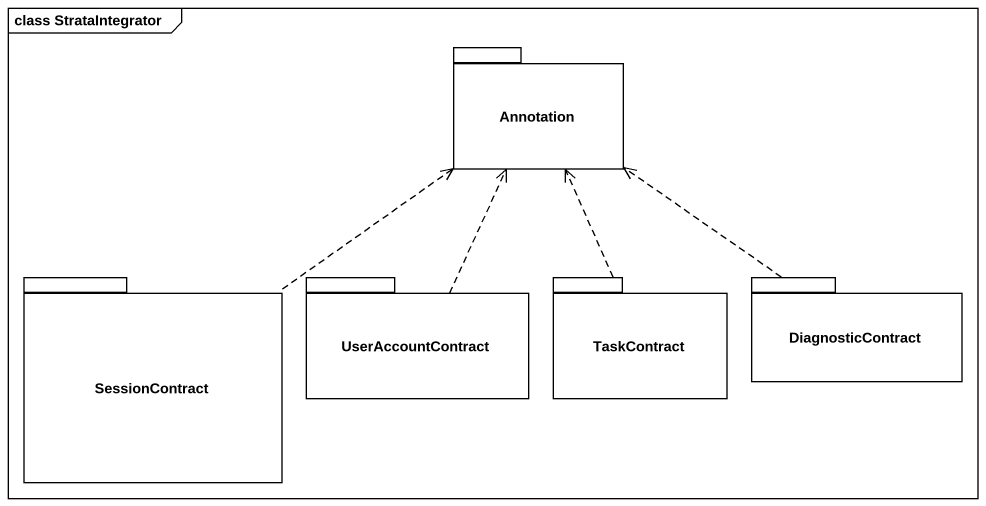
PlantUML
@startuml
mainframe class StrataIntegrator
package "Annotation" as Annotation_ {
}
package SessionContract {
}
package UserAccountContract {
}
package TaskContract {
}
package DiagnosticContract {
}
SessionContract .up.> Annotation_
UserAccountContract .up.> Annotation_
TaskContract .up.> Annotation_
DiagnosticContract .up.> Annotation_
@enduml
